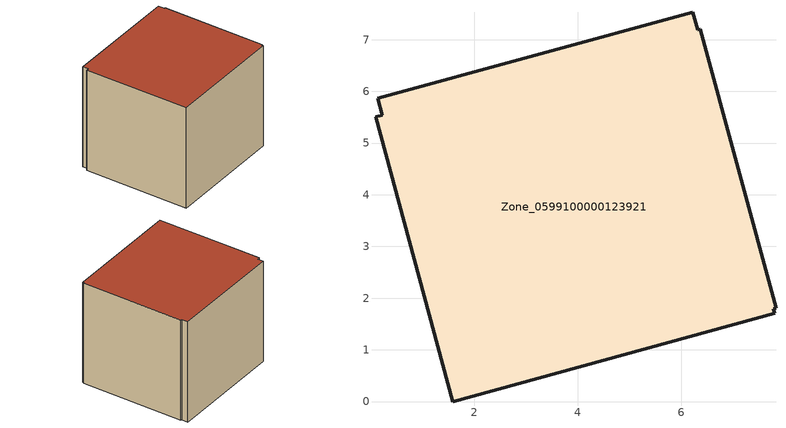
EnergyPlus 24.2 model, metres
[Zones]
Zone_0599100000123921
 floor ground (C_G): 7.83,1.81 7.78,1.8 7.81,1.71 1.58,0 0.09,5.51 0.21,5.54 0.13,5.86 6.22,7.53 6.32,7.19 6.37,7.2 z0
 wall outside (C_F): 0.21,5.54 0.09,5.51 1.58,0 7.81,1.71 7.78,1.8 7.83,1.81 6.37,7.2 6.32,7.19 6.22,7.53 0.13,5.86 0.21,5.54 z0:5.67
 roof outside (C_R): 7.78,1.8 7.83,1.81 6.37,7.2 6.32,7.19 6.22,7.53 0.13,5.86 0.21,5.54 0.09,5.51 1.58,0 7.81,1.71 z5.67
[BUILDING]
Pand.0599100000123921: North Axis=0; Terrain=City; Loads Convergence Tolerance Value=0.04; Temperature Convergence Tolerance Value=0.4; Solar Distribution=FullExterior; Maximum Number of Warmup Days=25; Minimum Number of Warmup Days=1
[Site:Location]
Rotterdam.The.Hague.AP_ZH_NLD Design_Conditions: Latitude=51.96; Longitude=4.45; Time Zone=1; Elevation=-4.5
[SITE:GROUNDTEMPERATURE:BUILDINGSURFACE]
18, 18, 18, 18, 18, 18, 18, 18, 18, 18, 18, 18
[MATERIAL] Thermal Absorptance=0.9; Solar Absorptance=0.7; Visible Absorptance=0.7
Name | Roughness | Thickness | Conductivity | Density | Specific Heat
G.TI.1946-1964 | MediumSmooth | 0.15 | 1 | 540 | 1210
F.TI.1946-1964 | Rough | 0.3 | 0.857143 | 1920 | 840
R.TI.1946-1964 | MediumRough | 0.2 | 0.277778 | 1500 | 1000
[CONSTRUCTION]
C_G: G.TI.1946-1964
C_F: F.TI.1946-1964
C_R: R.TI.1946-1964
[ZONE]
Zone_0599100000123921: Type=1; Multiplier=1; Ceiling Height=Autocalculate; Volume=Autocalculate; Floor Area=autocalculate; Part of Total Floor Area=Yes
[ZONEINFILTRATION:DESIGNFLOWRATE]
Infil_Zone_0599100000123921: Zone or ZoneList or Space or SpaceList=Zone_0599100000123921; Schedule=AlwaysOn; Design Flow Rate Calculation Method=Flow/Area; Flow Rate per Floor Area=0.003; Constant Term Coefficient=1; Temperature Term Coefficient=0; Velocity Term Coefficient=0; Velocity Squared Term Coefficient=0
[HVACTEMPLATE:ZONE:IDEALLOADSAIRSYSTEM]
Zone_0599100000123921: Maximum Heating Supply Air Temperature=50; Minimum Cooling Supply Air Temperature=13; Maximum Heating Supply Air Humidity Ratio=0.0156; Minimum Cooling Supply Air Humidity Ratio=0.0077; Heating Limit=NoLimit; Cooling Limit=NoLimit; Dehumidification Control Type=ConstantSensibleHeatRatio; Cooling Sensible Heat Ratio=0.7; Dehumidification Setpoint=60; Humidification Control Type=None; Humidification Setpoint=30; Outdoor Air Method=None; Outdoor Air Flow Rate per Person=0.00944; Outdoor Air Flow Rate per Zone Floor Area=0; Outdoor Air Flow Rate per Zone=0; Demand Controlled Ventilation Type=None; Outdoor Air Economizer Type=NoEconomizer; Heat Recovery Type=None; Sensible Heat Recovery Effectiveness=0.7; Latent Heat Recovery Effectiveness=0.65
[ZONECONTROL:THERMOSTAT]
ThermostatControl_Zone_0599100000123921: Zone or ZoneList=Zone_0599100000123921; Control Type Schedule=DualSetpointControlType; Control 1=Thermostat_Zone_0599100000123921; Temperature Difference Between Cutout And Setpoint=0
[THERMOSTATSETPOINT:DUALSETPOINT]
Thermostat_Zone_0599100000123921: Heating Setpoint Temperature Schedule=HeatingSetpoint_Zone_0599100000123921; Cooling Setpoint Temperature Schedule=CoolingSetpoint_Zone_0599100000123921
[SCHEDULE:COMPACT]
HeatingSetpoint_Zone_0599100000123921: Through: 12/31, For: AllDays, Until: 24:00, 21
CoolingSetpoint_Zone_0599100000123921: Through: 12/31, For: AllDays, Until: 24:00, 24
DualSetpointControlType: Through: 12/31, For: AllDays, Until: 24:00, 4
AlwaysOn: Through: 12/31, For: AllDays, Until: 24:00, 1
